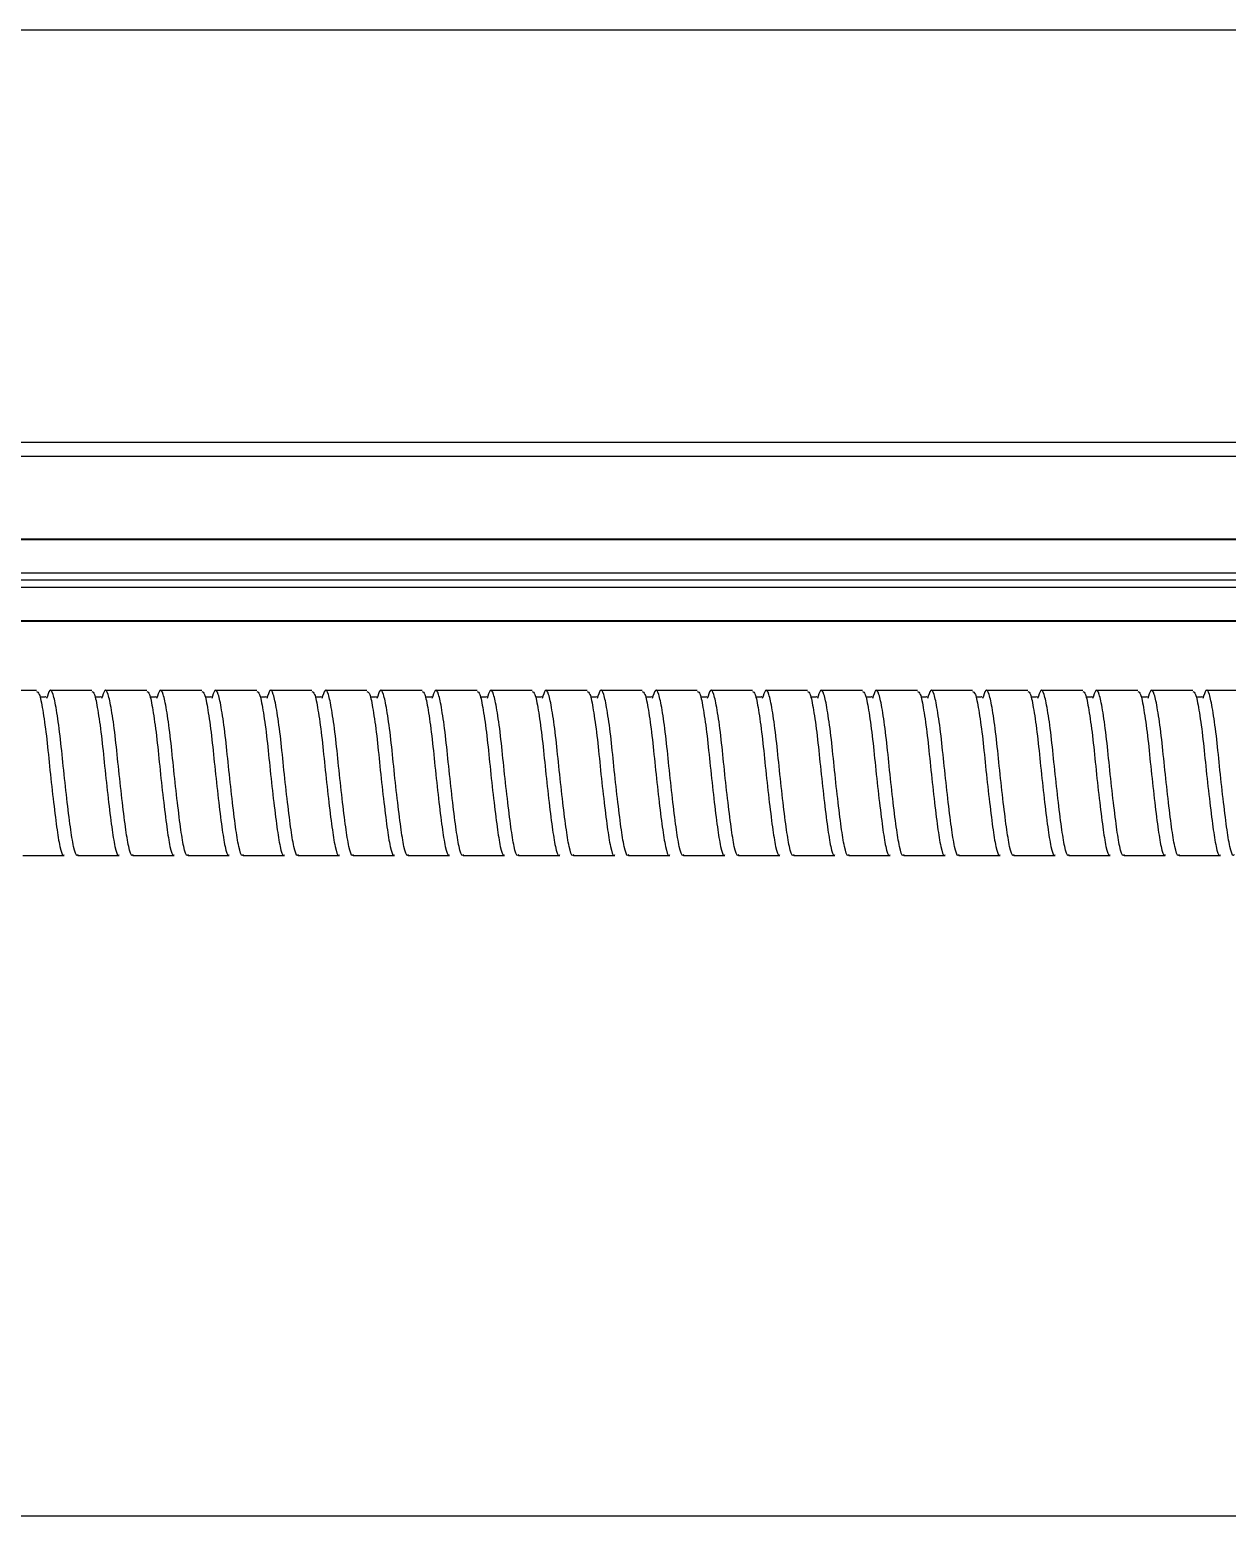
# Model space of a CAD drawing. Header units: millimetres. Extents: x -190 to 12889, y -227 to 3957.
# Drawn here: x 3472.3 to 3559.3, y 1956.6 to 2064.6 of the extents above; entities that cross this region are included whole.
import ezdxf

# ---------------------------------------------------------------- set-up
doc = ezdxf.new("R2010")
doc.units = ezdxf.units.MM
doc.header["$LTSCALE"] = 0.7
doc.layers.get('0').update_dxf_attribs({"color": 255})

msp = doc.modelspace()

# ---------------------------------------------------------------- linework, layer by layer
at = {"color": 7, "linetype": 'Continuous', "lineweight": 25}
for p, q in [((3223.9683, 2064.5755), (3629.9683, 2064.5755)), ((3626.9683, 2034.5755), (3226.9683, 2034.5755)), ((3626.9683, 2033.5755), (3226.9683, 2033.5755)), ((3626.9683, 2027.5755), (3376.5496, 2027.5755)), ((3626.9683, 2027.5148), (3376.5496, 2027.5148)), ((3626.9683, 2025.0951), (3376.5496, 2025.0951)), ((3626.9683, 2024.5755), (3376.5496, 2024.5755)), ((3626.9683, 2024.0558), (3376.5496, 2024.0558)), ((3616.7683, 2021.6361), (3376.5496, 2021.6361)), ((3616.7683, 2021.5755), (3376.5496, 2021.5755)), ((3472.771, 2016.5755), (3469.771, 2016.5755)), ((3476.771, 2016.5755), (3473.771, 2016.5755)), ((3480.771, 2016.5755), (3477.771, 2016.5755)), ((3484.771, 2016.5755), (3481.771, 2016.5755)), ((3488.771, 2016.5755), (3485.771, 2016.5755)), ((3492.771, 2016.5755), (3489.771, 2016.5755)), ((3496.771, 2016.5755), (3493.771, 2016.5755)), ((3500.771, 2016.5755), (3497.771, 2016.5755)), ((3504.771, 2016.5755), (3501.771, 2016.5755)), ((3508.771, 2016.5755), (3505.771, 2016.5755)), ((3512.771, 2016.5755), (3509.771, 2016.5755)), ((3516.771, 2016.5755), (3513.771, 2016.5755)), ((3520.771, 2016.5755), (3517.771, 2016.5755)), ((3524.771, 2016.5755), (3521.771, 2016.5755)), ((3528.771, 2016.5755), (3525.771, 2016.5755)), ((3532.771, 2016.5755), (3529.771, 2016.5755)), ((3536.771, 2016.5755), (3533.771, 2016.5755)), ((3540.771, 2016.5755), (3537.771, 2016.5755)), ((3544.771, 2016.5755), (3541.771, 2016.5755)), ((3548.771, 2016.5755), (3545.771, 2016.5755)), ((3552.771, 2016.5755), (3549.771, 2016.5755)), ((3556.771, 2016.5755), (3553.771, 2016.5755)), ((3560.771, 2016.5755), (3557.771, 2016.5755)), ((3471.771, 2004.5755), (3474.771, 2004.5755)), ((3475.771, 2004.5755), (3478.771, 2004.5755)), ((3479.771, 2004.5755), (3482.771, 2004.5755)), ((3483.771, 2004.5755), (3486.771, 2004.5755)), ((3487.771, 2004.5755), (3490.771, 2004.5755)), ((3491.771, 2004.5755), (3494.771, 2004.5755)), ((3495.771, 2004.5755), (3498.771, 2004.5755)), ((3499.771, 2004.5755), (3502.771, 2004.5755)), ((3503.771, 2004.5755), (3506.771, 2004.5755)), ((3507.771, 2004.5755), (3510.771, 2004.5755)), ((3511.771, 2004.5755), (3514.771, 2004.5755)), ((3515.771, 2004.5755), (3518.771, 2004.5755)), ((3519.771, 2004.5755), (3522.771, 2004.5755)), ((3523.771, 2004.5755), (3526.771, 2004.5755)), ((3527.771, 2004.5755), (3530.771, 2004.5755)), ((3531.771, 2004.5755), (3534.771, 2004.5755)), ((3535.771, 2004.5755), (3538.771, 2004.5755)), ((3539.771, 2004.5755), (3542.771, 2004.5755)), ((3543.771, 2004.5755), (3546.771, 2004.5755)), ((3547.771, 2004.5755), (3550.771, 2004.5755)), ((3551.771, 2004.5755), (3554.771, 2004.5755)), ((3555.771, 2004.5755), (3558.771, 2004.5755)), ((3629.9683, 1956.5755), (3223.9683, 1956.5755))]:
    msp.add_line(p, q, dxfattribs=at)
for points, knots in [([(3472.771, 2016.505), (3472.8371, 2016.476), (3472.9851, 2016.411), (3473.2092, 2015.2381), (3473.4818, 2013.3783), (3473.7074, 2011.0544), (3473.9683, 2008.6755), (3474.2295, 2006.5654), (3474.4539, 2005.1375), (3474.6568, 2004.4852), (3474.7554, 2004.624), (3474.771, 2004.6459)], [0, 0, 0, 0, 0.100174543, 0.224249786, 0.351641974, 0.473907593, 0.600174543, 0.726441493, 0.848707112, 0.9760993, 1, 1, 1, 1]), ([(3475.771, 2004.6459), (3475.7554, 2004.624), (3475.6568, 2004.4852), (3475.4539, 2005.1375), (3475.2295, 2006.5655), (3474.9683, 2008.6751), (3474.7075, 2011.0559), (3474.4817, 2013.3729), (3474.2095, 2015.2591), (3473.9689, 2016.4145), (3473.7351, 2016.751), (3473.5699, 2016.2334), (3473.4916, 2015.988)], [0, 0, 0, 0, 0.02104219, 0.13319832, 0.24084102, 0.35200649, 0.46317197, 0.57081467, 0.6829708, 0.79220669, 0.90144259, 1, 1, 1, 1]), ([(3476.771, 2016.505), (3476.8371, 2016.476), (3476.9851, 2016.411), (3477.2092, 2015.2381), (3477.4818, 2013.3783), (3477.7074, 2011.0544), (3477.9683, 2008.6755), (3478.2295, 2006.5654), (3478.4539, 2005.1375), (3478.6568, 2004.4852), (3478.7554, 2004.624), (3478.771, 2004.6459)], [0, 0, 0, 0, 0.10017454, 0.22424979, 0.35164197, 0.47390759, 0.60017454, 0.72644149, 0.84870711, 0.9760993, 1, 1, 1, 1]), ([(3479.771, 2004.6459), (3479.7554, 2004.624), (3479.6568, 2004.4852), (3479.4539, 2005.1375), (3479.2295, 2006.5655), (3478.9683, 2008.6751), (3478.7075, 2011.0559), (3478.4817, 2013.3729), (3478.2095, 2015.2591), (3477.9689, 2016.4145), (3477.7351, 2016.751), (3477.5699, 2016.2334), (3477.4916, 2015.988)], [0, 0, 0, 0, 0.02104219, 0.13319832, 0.24084102, 0.35200649, 0.46317197, 0.57081467, 0.6829708, 0.79220669, 0.90144259, 1, 1, 1, 1]), ([(3480.771, 2016.505), (3480.8371, 2016.476), (3480.9851, 2016.411), (3481.2092, 2015.2381), (3481.4818, 2013.3783), (3481.7074, 2011.0544), (3481.9683, 2008.6755), (3482.2295, 2006.5654), (3482.4539, 2005.1375), (3482.6568, 2004.4852), (3482.7554, 2004.624), (3482.771, 2004.6459)], [0, 0, 0, 0, 0.10017454, 0.22424979, 0.35164197, 0.47390759, 0.60017454, 0.72644149, 0.84870711, 0.9760993, 1, 1, 1, 1]), ([(3483.771, 2004.6459), (3483.7554, 2004.624), (3483.6568, 2004.4852), (3483.4539, 2005.1375), (3483.2295, 2006.5655), (3482.9683, 2008.6751), (3482.7075, 2011.0559), (3482.4817, 2013.3729), (3482.2095, 2015.2591), (3481.9689, 2016.4145), (3481.7351, 2016.751), (3481.5699, 2016.2334), (3481.4916, 2015.988)], [0, 0, 0, 0, 0.02104219, 0.13319832, 0.24084102, 0.35200649, 0.46317197, 0.57081467, 0.6829708, 0.79220669, 0.90144259, 1, 1, 1, 1]), ([(3484.771, 2016.505), (3484.8371, 2016.476), (3484.9851, 2016.411), (3485.2092, 2015.2381), (3485.4818, 2013.3783), (3485.7074, 2011.0544), (3485.9683, 2008.6755), (3486.2295, 2006.5654), (3486.4539, 2005.1375), (3486.6568, 2004.4852), (3486.7554, 2004.624), (3486.771, 2004.6459)], [0, 0, 0, 0, 0.10017454, 0.22424979, 0.35164197, 0.47390759, 0.60017454, 0.72644149, 0.84870711, 0.9760993, 1, 1, 1, 1]), ([(3487.771, 2004.6459), (3487.7554, 2004.624), (3487.6568, 2004.4852), (3487.4539, 2005.1375), (3487.2295, 2006.5655), (3486.9683, 2008.6751), (3486.7075, 2011.0559), (3486.4817, 2013.3729), (3486.2095, 2015.2591), (3485.9689, 2016.4145), (3485.7351, 2016.751), (3485.5699, 2016.2334), (3485.4916, 2015.988)], [0, 0, 0, 0, 0.02104219, 0.13319832, 0.24084102, 0.35200649, 0.46317197, 0.57081467, 0.6829708, 0.79220669, 0.90144259, 1, 1, 1, 1]), ([(3488.771, 2016.505), (3488.8371, 2016.476), (3488.9851, 2016.411), (3489.2092, 2015.2381), (3489.4818, 2013.3783), (3489.7074, 2011.0544), (3489.9683, 2008.6755), (3490.2295, 2006.5654), (3490.4539, 2005.1375), (3490.6568, 2004.4852), (3490.7554, 2004.624), (3490.771, 2004.6459)], [0, 0, 0, 0, 0.10017454, 0.22424979, 0.35164197, 0.47390759, 0.60017454, 0.72644149, 0.84870711, 0.9760993, 1, 1, 1, 1]), ([(3491.771, 2004.6459), (3491.7554, 2004.624), (3491.6568, 2004.4852), (3491.4539, 2005.1375), (3491.2295, 2006.5655), (3490.9683, 2008.6751), (3490.7075, 2011.0559), (3490.4817, 2013.3729), (3490.2095, 2015.2591), (3489.9689, 2016.4145), (3489.7351, 2016.751), (3489.5699, 2016.2334), (3489.4916, 2015.988)], [0, 0, 0, 0, 0.02104219, 0.13319832, 0.24084102, 0.35200649, 0.46317197, 0.57081467, 0.6829708, 0.79220669, 0.90144259, 1, 1, 1, 1]), ([(3492.771, 2016.505), (3492.8371, 2016.476), (3492.9851, 2016.411), (3493.2092, 2015.2381), (3493.4818, 2013.3783), (3493.7074, 2011.0544), (3493.9683, 2008.6755), (3494.2295, 2006.5654), (3494.4539, 2005.1375), (3494.6568, 2004.4852), (3494.7554, 2004.624), (3494.771, 2004.6459)], [0, 0, 0, 0, 0.10017454, 0.22424979, 0.35164197, 0.47390759, 0.60017454, 0.72644149, 0.84870711, 0.9760993, 1, 1, 1, 1]), ([(3495.771, 2004.6459), (3495.7554, 2004.624), (3495.6568, 2004.4852), (3495.4539, 2005.1375), (3495.2295, 2006.5655), (3494.9683, 2008.6751), (3494.7075, 2011.0559), (3494.4817, 2013.3729), (3494.2095, 2015.2591), (3493.9689, 2016.4145), (3493.7351, 2016.751), (3493.5699, 2016.2334), (3493.4916, 2015.988)], [0, 0, 0, 0, 0.021042186, 0.13319832, 0.24084102, 0.352006493, 0.463171967, 0.570814667, 0.682970801, 0.792206695, 0.901442589, 1, 1, 1, 1]), ([(3496.771, 2016.505), (3496.8371, 2016.476), (3496.9851, 2016.411), (3497.2092, 2015.2381), (3497.4818, 2013.3783), (3497.7074, 2011.0544), (3497.9683, 2008.6755), (3498.2295, 2006.5654), (3498.4539, 2005.1375), (3498.6568, 2004.4852), (3498.7554, 2004.624), (3498.771, 2004.6459)], [0, 0, 0, 0, 0.10017454, 0.22424979, 0.35164197, 0.47390759, 0.60017454, 0.72644149, 0.84870711, 0.9760993, 1, 1, 1, 1]), ([(3499.771, 2004.6459), (3499.7554, 2004.624), (3499.6568, 2004.4852), (3499.4539, 2005.1375), (3499.2295, 2006.5655), (3498.9683, 2008.6751), (3498.7075, 2011.0559), (3498.4817, 2013.3729), (3498.2095, 2015.2591), (3497.9689, 2016.4145), (3497.7351, 2016.751), (3497.5699, 2016.2334), (3497.4916, 2015.988)], [0, 0, 0, 0, 0.021042186, 0.13319832, 0.24084102, 0.352006493, 0.463171967, 0.570814667, 0.682970801, 0.792206695, 0.901442589, 1, 1, 1, 1]), ([(3500.771, 2016.505), (3500.8371, 2016.476), (3500.9851, 2016.411), (3501.2092, 2015.2381), (3501.4818, 2013.3783), (3501.7074, 2011.0544), (3501.9683, 2008.6755), (3502.2295, 2006.5654), (3502.4539, 2005.1375), (3502.6568, 2004.4852), (3502.7554, 2004.624), (3502.771, 2004.6459)], [0, 0, 0, 0, 0.10017454, 0.22424979, 0.35164197, 0.47390759, 0.60017454, 0.72644149, 0.84870711, 0.9760993, 1, 1, 1, 1]), ([(3503.771, 2004.6459), (3503.7554, 2004.624), (3503.6568, 2004.4852), (3503.4539, 2005.1375), (3503.2295, 2006.5655), (3502.9683, 2008.6751), (3502.7075, 2011.0559), (3502.4817, 2013.3729), (3502.2095, 2015.2591), (3501.9689, 2016.4145), (3501.7351, 2016.751), (3501.5699, 2016.2334), (3501.4916, 2015.988)], [0, 0, 0, 0, 0.02104219, 0.13319832, 0.24084102, 0.35200649, 0.46317197, 0.57081467, 0.6829708, 0.79220669, 0.90144259, 1, 1, 1, 1]), ([(3504.771, 2016.505), (3504.8371, 2016.476), (3504.9851, 2016.411), (3505.2092, 2015.2381), (3505.4818, 2013.3783), (3505.7074, 2011.0544), (3505.9683, 2008.6755), (3506.2295, 2006.5654), (3506.4539, 2005.1375), (3506.6568, 2004.4852), (3506.7554, 2004.624), (3506.771, 2004.6459)], [0, 0, 0, 0, 0.10017454, 0.22424979, 0.35164197, 0.47390759, 0.60017454, 0.72644149, 0.84870711, 0.9760993, 1, 1, 1, 1]), ([(3507.771, 2004.6459), (3507.7554, 2004.624), (3507.6568, 2004.4852), (3507.4539, 2005.1375), (3507.2295, 2006.5655), (3506.9683, 2008.6751), (3506.7075, 2011.0559), (3506.4817, 2013.3729), (3506.2095, 2015.2591), (3505.9689, 2016.4145), (3505.7351, 2016.751), (3505.5699, 2016.2334), (3505.4916, 2015.988)], [0, 0, 0, 0, 0.02104219, 0.13319832, 0.24084102, 0.35200649, 0.46317197, 0.57081467, 0.6829708, 0.79220669, 0.90144259, 1, 1, 1, 1]), ([(3508.771, 2016.505), (3508.8371, 2016.476), (3508.9851, 2016.411), (3509.2092, 2015.2381), (3509.4818, 2013.3783), (3509.7074, 2011.0544), (3509.9683, 2008.6755), (3510.2295, 2006.5654), (3510.4539, 2005.1375), (3510.6568, 2004.4852), (3510.7554, 2004.624), (3510.771, 2004.6459)], [0, 0, 0, 0, 0.10017454, 0.22424979, 0.35164197, 0.47390759, 0.60017454, 0.72644149, 0.84870711, 0.9760993, 1, 1, 1, 1]), ([(3511.771, 2004.6459), (3511.7554, 2004.624), (3511.6568, 2004.4852), (3511.4539, 2005.1375), (3511.2295, 2006.5655), (3510.9683, 2008.6751), (3510.7075, 2011.0559), (3510.4817, 2013.3729), (3510.2095, 2015.2591), (3509.9689, 2016.4145), (3509.7351, 2016.751), (3509.5699, 2016.2334), (3509.4916, 2015.988)], [0, 0, 0, 0, 0.02104219, 0.13319832, 0.24084102, 0.35200649, 0.46317197, 0.57081467, 0.6829708, 0.79220669, 0.90144259, 1, 1, 1, 1]), ([(3512.771, 2016.505), (3512.8371, 2016.476), (3512.9851, 2016.411), (3513.2092, 2015.2381), (3513.4818, 2013.3783), (3513.7074, 2011.0544), (3513.9683, 2008.6755), (3514.2295, 2006.5654), (3514.4539, 2005.1375), (3514.6568, 2004.4852), (3514.7554, 2004.624), (3514.771, 2004.6459)], [0, 0, 0, 0, 0.10017454, 0.22424979, 0.35164197, 0.47390759, 0.60017454, 0.72644149, 0.84870711, 0.9760993, 1, 1, 1, 1]), ([(3515.771, 2004.6459), (3515.7554, 2004.624), (3515.6568, 2004.4852), (3515.4539, 2005.1375), (3515.2295, 2006.5655), (3514.9683, 2008.6751), (3514.7075, 2011.0559), (3514.4817, 2013.3729), (3514.2095, 2015.2591), (3513.9689, 2016.4145), (3513.7351, 2016.751), (3513.5699, 2016.2334), (3513.4916, 2015.988)], [0, 0, 0, 0, 0.02104219, 0.13319832, 0.24084102, 0.35200649, 0.46317197, 0.57081467, 0.6829708, 0.79220669, 0.90144259, 1, 1, 1, 1]), ([(3516.771, 2016.505), (3516.8371, 2016.476), (3516.9851, 2016.411), (3517.2092, 2015.2381), (3517.4818, 2013.3783), (3517.7074, 2011.0544), (3517.9683, 2008.6755), (3518.2295, 2006.5654), (3518.4539, 2005.1375), (3518.6568, 2004.4852), (3518.7554, 2004.624), (3518.771, 2004.6459)], [0, 0, 0, 0, 0.10017454, 0.22424979, 0.35164197, 0.47390759, 0.60017454, 0.72644149, 0.84870711, 0.9760993, 1, 1, 1, 1]), ([(3519.771, 2004.6459), (3519.7554, 2004.624), (3519.6568, 2004.4852), (3519.4539, 2005.1375), (3519.2295, 2006.5655), (3518.9683, 2008.6751), (3518.7075, 2011.0559), (3518.4817, 2013.3729), (3518.2095, 2015.2591), (3517.9689, 2016.4145), (3517.7351, 2016.751), (3517.5699, 2016.2334), (3517.4916, 2015.988)], [0, 0, 0, 0, 0.02104219, 0.13319832, 0.24084102, 0.35200649, 0.46317197, 0.57081467, 0.6829708, 0.79220669, 0.90144259, 1, 1, 1, 1]), ([(3520.771, 2016.505), (3520.8371, 2016.476), (3520.9851, 2016.411), (3521.2092, 2015.2381), (3521.4818, 2013.3783), (3521.7074, 2011.0544), (3521.9683, 2008.6755), (3522.2295, 2006.5654), (3522.4539, 2005.1375), (3522.6568, 2004.4852), (3522.7554, 2004.624), (3522.771, 2004.6459)], [0, 0, 0, 0, 0.10017454, 0.22424979, 0.35164197, 0.47390759, 0.60017454, 0.72644149, 0.84870711, 0.9760993, 1, 1, 1, 1]), ([(3523.771, 2004.6459), (3523.7554, 2004.624), (3523.6568, 2004.4852), (3523.4539, 2005.1375), (3523.2295, 2006.5655), (3522.9683, 2008.6751), (3522.7075, 2011.0559), (3522.4817, 2013.3729), (3522.2095, 2015.2591), (3521.9689, 2016.4145), (3521.7351, 2016.751), (3521.5699, 2016.2334), (3521.4916, 2015.988)], [0, 0, 0, 0, 0.02104219, 0.13319832, 0.24084102, 0.35200649, 0.46317197, 0.57081467, 0.6829708, 0.79220669, 0.90144259, 1, 1, 1, 1]), ([(3524.771, 2016.505), (3524.8371, 2016.476), (3524.9851, 2016.411), (3525.2092, 2015.2381), (3525.4818, 2013.3783), (3525.7074, 2011.0544), (3525.9683, 2008.6755), (3526.2295, 2006.5654), (3526.4539, 2005.1375), (3526.6568, 2004.4852), (3526.7554, 2004.624), (3526.771, 2004.6459)], [0, 0, 0, 0, 0.10017454, 0.22424979, 0.35164197, 0.47390759, 0.60017454, 0.72644149, 0.84870711, 0.9760993, 1, 1, 1, 1]), ([(3527.771, 2004.6459), (3527.7554, 2004.624), (3527.6568, 2004.4852), (3527.4539, 2005.1375), (3527.2295, 2006.5655), (3526.9683, 2008.6751), (3526.7075, 2011.0559), (3526.4817, 2013.3729), (3526.2095, 2015.2591), (3525.9689, 2016.4145), (3525.7351, 2016.751), (3525.5699, 2016.2334), (3525.4916, 2015.988)], [0, 0, 0, 0, 0.02104219, 0.13319832, 0.24084102, 0.35200649, 0.46317197, 0.57081467, 0.6829708, 0.79220669, 0.90144259, 1, 1, 1, 1]), ([(3528.771, 2016.505), (3528.8371, 2016.476), (3528.9851, 2016.411), (3529.2092, 2015.2381), (3529.4818, 2013.3783), (3529.7074, 2011.0544), (3529.9683, 2008.6755), (3530.2295, 2006.5654), (3530.4539, 2005.1375), (3530.6568, 2004.4852), (3530.7554, 2004.624), (3530.771, 2004.6459)], [0, 0, 0, 0, 0.10017454, 0.22424979, 0.35164197, 0.47390759, 0.60017454, 0.72644149, 0.84870711, 0.9760993, 1, 1, 1, 1]), ([(3531.771, 2004.6459), (3531.7554, 2004.624), (3531.6568, 2004.4852), (3531.4539, 2005.1375), (3531.2295, 2006.5655), (3530.9683, 2008.6751), (3530.7075, 2011.0559), (3530.4817, 2013.3729), (3530.2095, 2015.2591), (3529.9689, 2016.4145), (3529.7351, 2016.751), (3529.5699, 2016.2334), (3529.4916, 2015.988)], [0, 0, 0, 0, 0.02104219, 0.13319832, 0.24084102, 0.35200649, 0.46317197, 0.57081467, 0.6829708, 0.79220669, 0.90144259, 1, 1, 1, 1]), ([(3532.771, 2016.505), (3532.8371, 2016.476), (3532.9851, 2016.411), (3533.2092, 2015.2381), (3533.4818, 2013.3783), (3533.7074, 2011.0544), (3533.9683, 2008.6755), (3534.2295, 2006.5654), (3534.4539, 2005.1375), (3534.6568, 2004.4852), (3534.7554, 2004.624), (3534.771, 2004.6459)], [0, 0, 0, 0, 0.10017454, 0.22424979, 0.35164197, 0.47390759, 0.60017454, 0.72644149, 0.84870711, 0.9760993, 1, 1, 1, 1]), ([(3535.771, 2004.6459), (3535.7554, 2004.624), (3535.6568, 2004.4852), (3535.4539, 2005.1375), (3535.2295, 2006.5655), (3534.9683, 2008.6751), (3534.7075, 2011.0559), (3534.4817, 2013.3729), (3534.2095, 2015.2591), (3533.9689, 2016.4145), (3533.7351, 2016.751), (3533.5699, 2016.2334), (3533.4916, 2015.988)], [0, 0, 0, 0, 0.02104219, 0.13319832, 0.24084102, 0.35200649, 0.46317197, 0.57081467, 0.6829708, 0.79220669, 0.90144259, 1, 1, 1, 1]), ([(3536.771, 2016.505), (3536.8371, 2016.476), (3536.9851, 2016.411), (3537.2092, 2015.2381), (3537.4818, 2013.3783), (3537.7074, 2011.0544), (3537.9683, 2008.6755), (3538.2295, 2006.5654), (3538.4539, 2005.1375), (3538.6568, 2004.4852), (3538.7554, 2004.624), (3538.771, 2004.6459)], [0, 0, 0, 0, 0.10017454, 0.22424979, 0.35164197, 0.47390759, 0.60017454, 0.72644149, 0.84870711, 0.9760993, 1, 1, 1, 1]), ([(3539.771, 2004.6459), (3539.7554, 2004.624), (3539.6568, 2004.4852), (3539.4539, 2005.1375), (3539.2295, 2006.5655), (3538.9683, 2008.6751), (3538.7075, 2011.0559), (3538.4817, 2013.3729), (3538.2095, 2015.2591), (3537.9689, 2016.4145), (3537.7351, 2016.751), (3537.5699, 2016.2334), (3537.4916, 2015.988)], [0, 0, 0, 0, 0.021042186, 0.13319832, 0.24084102, 0.352006493, 0.463171967, 0.570814667, 0.682970801, 0.792206695, 0.901442589, 1, 1, 1, 1]), ([(3540.771, 2016.505), (3540.8371, 2016.476), (3540.9851, 2016.411), (3541.2092, 2015.2381), (3541.4818, 2013.3783), (3541.7074, 2011.0544), (3541.9683, 2008.6755), (3542.2295, 2006.5654), (3542.4539, 2005.1375), (3542.6568, 2004.4852), (3542.7554, 2004.624), (3542.771, 2004.6459)], [0, 0, 0, 0, 0.10017454, 0.22424979, 0.35164197, 0.47390759, 0.60017454, 0.72644149, 0.84870711, 0.9760993, 1, 1, 1, 1]), ([(3543.771, 2004.6459), (3543.7554, 2004.624), (3543.6568, 2004.4852), (3543.4539, 2005.1375), (3543.2295, 2006.5655), (3542.9683, 2008.6751), (3542.7075, 2011.0559), (3542.4817, 2013.3729), (3542.2095, 2015.2591), (3541.9689, 2016.4145), (3541.7351, 2016.751), (3541.5699, 2016.2334), (3541.4916, 2015.988)], [0, 0, 0, 0, 0.02104219, 0.13319832, 0.24084102, 0.35200649, 0.46317197, 0.57081467, 0.6829708, 0.79220669, 0.90144259, 1, 1, 1, 1]), ([(3544.771, 2016.505), (3544.8371, 2016.476), (3544.9851, 2016.411), (3545.2092, 2015.2381), (3545.4818, 2013.3783), (3545.7074, 2011.0544), (3545.9683, 2008.6755), (3546.2295, 2006.5654), (3546.4539, 2005.1375), (3546.6568, 2004.4852), (3546.7554, 2004.624), (3546.771, 2004.6459)], [0, 0, 0, 0, 0.10017454, 0.22424979, 0.35164197, 0.47390759, 0.60017454, 0.72644149, 0.84870711, 0.9760993, 1, 1, 1, 1]), ([(3547.771, 2004.6459), (3547.7554, 2004.624), (3547.6568, 2004.4852), (3547.4539, 2005.1375), (3547.2295, 2006.5655), (3546.9683, 2008.6751), (3546.7075, 2011.0559), (3546.4817, 2013.3729), (3546.2095, 2015.2591), (3545.9689, 2016.4145), (3545.7351, 2016.751), (3545.5699, 2016.2334), (3545.4916, 2015.988)], [0, 0, 0, 0, 0.02104219, 0.13319832, 0.24084102, 0.35200649, 0.46317197, 0.57081467, 0.6829708, 0.79220669, 0.90144259, 1, 1, 1, 1]), ([(3548.771, 2016.505), (3548.8371, 2016.476), (3548.9851, 2016.411), (3549.2092, 2015.2381), (3549.4818, 2013.3783), (3549.7074, 2011.0544), (3549.9683, 2008.6755), (3550.2295, 2006.5654), (3550.4539, 2005.1375), (3550.6568, 2004.4852), (3550.7554, 2004.624), (3550.771, 2004.6459)], [0, 0, 0, 0, 0.10017454, 0.22424979, 0.35164197, 0.47390759, 0.60017454, 0.72644149, 0.84870711, 0.9760993, 1, 1, 1, 1]), ([(3551.771, 2004.6459), (3551.7554, 2004.624), (3551.6568, 2004.4852), (3551.4539, 2005.1375), (3551.2295, 2006.5655), (3550.9683, 2008.6751), (3550.7075, 2011.0559), (3550.4817, 2013.3729), (3550.2095, 2015.2591), (3549.9689, 2016.4145), (3549.7351, 2016.751), (3549.5699, 2016.2334), (3549.4916, 2015.988)], [0, 0, 0, 0, 0.02104219, 0.13319832, 0.24084102, 0.35200649, 0.46317197, 0.57081467, 0.6829708, 0.79220669, 0.90144259, 1, 1, 1, 1]), ([(3552.771, 2016.505), (3552.8371, 2016.476), (3552.9851, 2016.411), (3553.2092, 2015.2381), (3553.4818, 2013.3783), (3553.7074, 2011.0544), (3553.9683, 2008.6755), (3554.2295, 2006.5654), (3554.4539, 2005.1375), (3554.6568, 2004.4852), (3554.7554, 2004.624), (3554.771, 2004.6459)], [0, 0, 0, 0, 0.10017454, 0.22424979, 0.35164197, 0.47390759, 0.60017454, 0.72644149, 0.84870711, 0.9760993, 1, 1, 1, 1]), ([(3555.771, 2004.6459), (3555.7554, 2004.624), (3555.6568, 2004.4852), (3555.4539, 2005.1375), (3555.2295, 2006.5655), (3554.9683, 2008.6751), (3554.7075, 2011.0559), (3554.4817, 2013.3729), (3554.2095, 2015.2591), (3553.9689, 2016.4145), (3553.7351, 2016.751), (3553.5699, 2016.2334), (3553.4916, 2015.988)], [0, 0, 0, 0, 0.02104219, 0.13319832, 0.24084102, 0.35200649, 0.46317197, 0.57081467, 0.6829708, 0.79220669, 0.90144259, 1, 1, 1, 1]), ([(3556.771, 2016.505), (3556.8371, 2016.476), (3556.9851, 2016.411), (3557.2092, 2015.2381), (3557.4818, 2013.3783), (3557.7074, 2011.0544), (3557.9683, 2008.6755), (3558.2295, 2006.5654), (3558.4539, 2005.1375), (3558.6568, 2004.4852), (3558.7554, 2004.624), (3558.771, 2004.6459)], [0, 0, 0, 0, 0.10017454, 0.22424979, 0.35164197, 0.47390759, 0.60017454, 0.72644149, 0.84870711, 0.9760993, 1, 1, 1, 1]), ([(3559.771, 2004.6459), (3559.7554, 2004.624), (3559.6568, 2004.4852), (3559.4539, 2005.1375), (3559.2295, 2006.5655), (3558.9683, 2008.6751), (3558.7075, 2011.0559), (3558.4817, 2013.3729), (3558.2095, 2015.2591), (3557.9689, 2016.4145), (3557.7351, 2016.751), (3557.5699, 2016.2334), (3557.4916, 2015.988)], [0, 0, 0, 0, 0.02104219, 0.13319832, 0.24084102, 0.35200649, 0.46317197, 0.57081467, 0.6829708, 0.79220669, 0.90144259, 1, 1, 1, 1]), ([(3473.4524, 2016.0878), (3473.4526, 2016.097), (3473.453, 2016.1153), (3473.3069, 2016.0616), (3473.1116, 2016.1017), (3473.1031, 2016.0931), (3473.0982, 2016.088)], [0, 0, 0, 0, 0.23535374, 0.46668956, 0.68530692, 1, 1, 1, 1]), ([(3477.4524, 2016.0878), (3477.4526, 2016.097), (3477.453, 2016.1153), (3477.3069, 2016.0616), (3477.1116, 2016.1017), (3477.1031, 2016.0931), (3477.0982, 2016.088)], [0, 0, 0, 0, 0.23535374, 0.46668956, 0.68530692, 1, 1, 1, 1]), ([(3481.4524, 2016.0878), (3481.4526, 2016.097), (3481.453, 2016.1153), (3481.3069, 2016.0616), (3481.1116, 2016.1017), (3481.1031, 2016.0931), (3481.0982, 2016.088)], [0, 0, 0, 0, 0.23535374, 0.46668956, 0.68530692, 1, 1, 1, 1]), ([(3485.4524, 2016.0878), (3485.4526, 2016.097), (3485.453, 2016.1153), (3485.3069, 2016.0616), (3485.1116, 2016.1017), (3485.1031, 2016.0931), (3485.0982, 2016.088)], [0, 0, 0, 0, 0.23535374, 0.46668956, 0.68530692, 1, 1, 1, 1]), ([(3489.4524, 2016.0878), (3489.4526, 2016.097), (3489.453, 2016.1153), (3489.3069, 2016.0616), (3489.1116, 2016.1017), (3489.1031, 2016.0931), (3489.0982, 2016.088)], [0, 0, 0, 0, 0.23535374, 0.46668956, 0.68530692, 1, 1, 1, 1]), ([(3493.4524, 2016.0878), (3493.4526, 2016.097), (3493.453, 2016.1153), (3493.3069, 2016.0616), (3493.1116, 2016.1017), (3493.1031, 2016.0931), (3493.0982, 2016.088)], [0, 0, 0, 0, 0.23535374, 0.46668956, 0.68530692, 1, 1, 1, 1]), ([(3497.4524, 2016.0878), (3497.4526, 2016.097), (3497.453, 2016.1153), (3497.3069, 2016.0616), (3497.1116, 2016.1017), (3497.1031, 2016.0931), (3497.0982, 2016.088)], [0, 0, 0, 0, 0.235353739, 0.466689555, 0.68530692, 1, 1, 1, 1]), ([(3501.4524, 2016.0878), (3501.4526, 2016.097), (3501.453, 2016.1153), (3501.3069, 2016.0616), (3501.1116, 2016.1017), (3501.1031, 2016.0931), (3501.0982, 2016.088)], [0, 0, 0, 0, 0.23535374, 0.46668956, 0.68530692, 1, 1, 1, 1]), ([(3505.4524, 2016.0878), (3505.4526, 2016.097), (3505.453, 2016.1153), (3505.3069, 2016.0616), (3505.1116, 2016.1017), (3505.1031, 2016.0931), (3505.0982, 2016.088)], [0, 0, 0, 0, 0.23535374, 0.46668956, 0.68530692, 1, 1, 1, 1]), ([(3509.4524, 2016.0878), (3509.4526, 2016.097), (3509.453, 2016.1153), (3509.3069, 2016.0616), (3509.1116, 2016.1017), (3509.1031, 2016.0931), (3509.0982, 2016.088)], [0, 0, 0, 0, 0.23535374, 0.46668956, 0.68530692, 1, 1, 1, 1]), ([(3513.4524, 2016.0878), (3513.4526, 2016.097), (3513.453, 2016.1153), (3513.3069, 2016.0616), (3513.1116, 2016.1017), (3513.1031, 2016.0931), (3513.0982, 2016.088)], [0, 0, 0, 0, 0.23535374, 0.46668956, 0.68530692, 1, 1, 1, 1]), ([(3517.4524, 2016.0878), (3517.4526, 2016.097), (3517.453, 2016.1153), (3517.3069, 2016.0616), (3517.1116, 2016.1017), (3517.1031, 2016.0931), (3517.0982, 2016.088)], [0, 0, 0, 0, 0.23535374, 0.46668956, 0.68530692, 1, 1, 1, 1]), ([(3521.4524, 2016.0878), (3521.4526, 2016.097), (3521.453, 2016.1153), (3521.3069, 2016.0616), (3521.1116, 2016.1017), (3521.1031, 2016.0931), (3521.0982, 2016.088)], [0, 0, 0, 0, 0.235353739, 0.466689555, 0.68530692, 1, 1, 1, 1]), ([(3525.4524, 2016.0878), (3525.4526, 2016.097), (3525.453, 2016.1153), (3525.3069, 2016.0616), (3525.1116, 2016.1017), (3525.1031, 2016.0931), (3525.0982, 2016.088)], [0, 0, 0, 0, 0.23535374, 0.46668956, 0.68530692, 1, 1, 1, 1]), ([(3529.4524, 2016.0878), (3529.4526, 2016.097), (3529.453, 2016.1153), (3529.3069, 2016.0616), (3529.1116, 2016.1017), (3529.1031, 2016.0931), (3529.0982, 2016.088)], [0, 0, 0, 0, 0.23535374, 0.46668956, 0.68530692, 1, 1, 1, 1]), ([(3533.4524, 2016.0878), (3533.4526, 2016.097), (3533.453, 2016.1153), (3533.3069, 2016.0616), (3533.1116, 2016.1017), (3533.1031, 2016.0931), (3533.0982, 2016.088)], [0, 0, 0, 0, 0.23535374, 0.46668956, 0.68530692, 1, 1, 1, 1]), ([(3537.4524, 2016.0878), (3537.4526, 2016.097), (3537.453, 2016.1153), (3537.3069, 2016.0616), (3537.1116, 2016.1017), (3537.1031, 2016.0931), (3537.0982, 2016.088)], [0, 0, 0, 0, 0.23535374, 0.46668956, 0.68530692, 1, 1, 1, 1]), ([(3541.4524, 2016.0878), (3541.4526, 2016.097), (3541.453, 2016.1153), (3541.3069, 2016.0616), (3541.1116, 2016.1017), (3541.1031, 2016.0931), (3541.0982, 2016.088)], [0, 0, 0, 0, 0.23535374, 0.46668956, 0.68530692, 1, 1, 1, 1]), ([(3545.4524, 2016.0878), (3545.4526, 2016.097), (3545.453, 2016.1153), (3545.3069, 2016.0616), (3545.1116, 2016.1017), (3545.1031, 2016.0931), (3545.0982, 2016.088)], [0, 0, 0, 0, 0.23535374, 0.46668956, 0.68530692, 1, 1, 1, 1]), ([(3549.4524, 2016.0878), (3549.4526, 2016.097), (3549.453, 2016.1153), (3549.3069, 2016.0616), (3549.1116, 2016.1017), (3549.1031, 2016.0931), (3549.0982, 2016.088)], [0, 0, 0, 0, 0.235353739, 0.466689555, 0.68530692, 1, 1, 1, 1]), ([(3553.4524, 2016.0878), (3553.4526, 2016.097), (3553.453, 2016.1153), (3553.3069, 2016.0616), (3553.1116, 2016.1017), (3553.1031, 2016.0931), (3553.0982, 2016.088)], [0, 0, 0, 0, 0.235353739, 0.466689555, 0.68530692, 1, 1, 1, 1]), ([(3557.4524, 2016.0878), (3557.4526, 2016.097), (3557.453, 2016.1153), (3557.3069, 2016.0616), (3557.1116, 2016.1017), (3557.1031, 2016.0931), (3557.0982, 2016.088)], [0, 0, 0, 0, 0.235353739, 0.466689555, 0.68530692, 1, 1, 1, 1])]:
    msp.add_open_spline(points, degree=3, knots=knots, dxfattribs=at)

doc.saveas('drawing.dxf')
